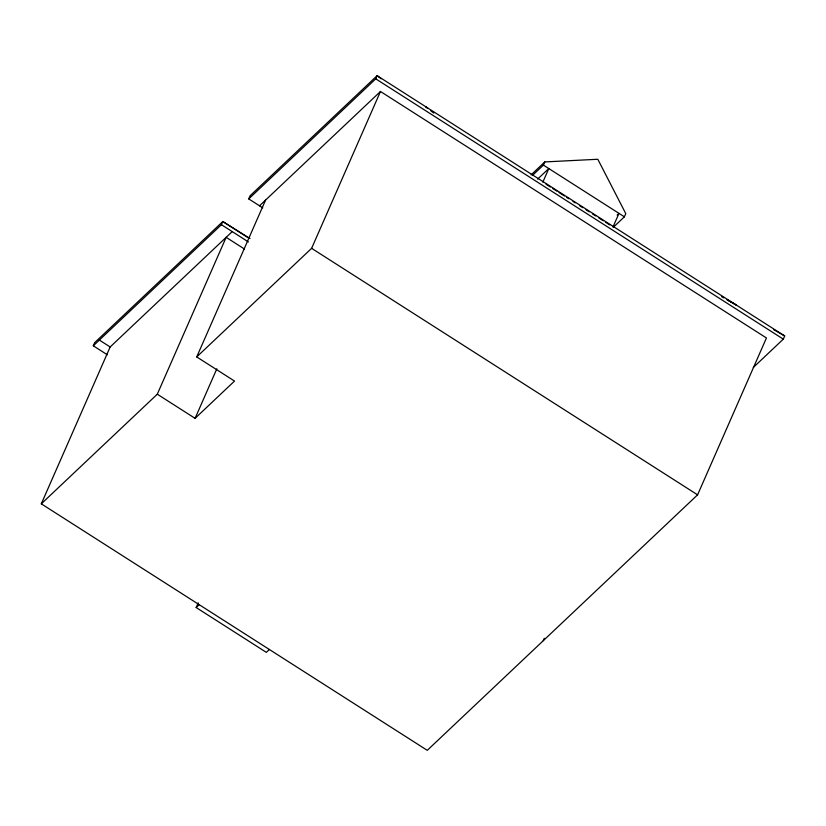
<?xml version="1.0" encoding="UTF-8"?>
<svg xmlns="http://www.w3.org/2000/svg" width="826" height="826" viewBox="0 0 826 826"><rect width="100%" height="100%" fill="white"/><g stroke="black" fill="none" stroke-linecap="round" stroke-linejoin="round"><path stroke-width="1.24" d="M107.328 354.767L93.297 345.805L94.691 342.635L222.814 221.533L250.01 238.569M259.519 205.798L380.476 91.479L766.445 337.968L697.588 494.836L427.269 750.328L41.3 503.829L110.157 346.961L232.22 231.6M93.297 345.805L221.42 224.703L222.814 221.533L248.719 238.084M41.3 503.829L157.291 394.198L226.148 237.33L244.506 249.06M262.761 207.863L248.729 198.901L250.113 195.731L377.131 75.672L784.7 335.965L783.306 339.135L753.291 367.498M157.291 394.198L195.091 418.338L234.522 381.065L196.722 356.925L265.59 200.068M195.091 418.338L216.835 368.799M248.729 198.901L375.747 78.842L377.131 75.672L381.178 78.811M196.722 356.925L311.619 248.337L380.476 91.479M269.379 649.484L266.344 652.354L196.154 607.533L198.219 602.835M532.429 175.463L543.405 165.097L544.788 161.927L597.807 159.263L625.778 213.645L624.384 216.815L613.419 227.181M542.816 182.185L548.805 168.545L537.602 179.128M612.995 227.005L618.984 213.366L617.156 215.09M543.26 640.687L544.303 638.333M531.108 174.864L544.788 161.927M196.154 607.533L199.19 604.663M721.594 296.617L723.824 297.897M773.539 329.553L784.7 335.965M543.405 165.097L624.384 216.815M546.058 184.25L550.374 187.006M552.532 188.39L556.848 191.147M559.006 192.52L564.406 195.969M566.574 197.352L568.732 198.725M573.048 201.492L575.206 202.866M579.522 205.622L582.764 207.698M586.006 209.763L589.248 211.828M592.479 213.903L595.722 215.968M598.964 218.043L603.279 220.8M605.437 222.173L609.764 224.93M375.747 78.842L783.306 339.135M311.619 248.337L697.588 494.836M221.42 224.703L248.409 241.946M99.357 340.064L110.157 346.961M430.738 110.684L433.743 113.069M736.111 304.928L727.179 299.848L736.111 304.928M427.734 108.299L425.731 106.709L427.713 108.309"/></g></svg>
